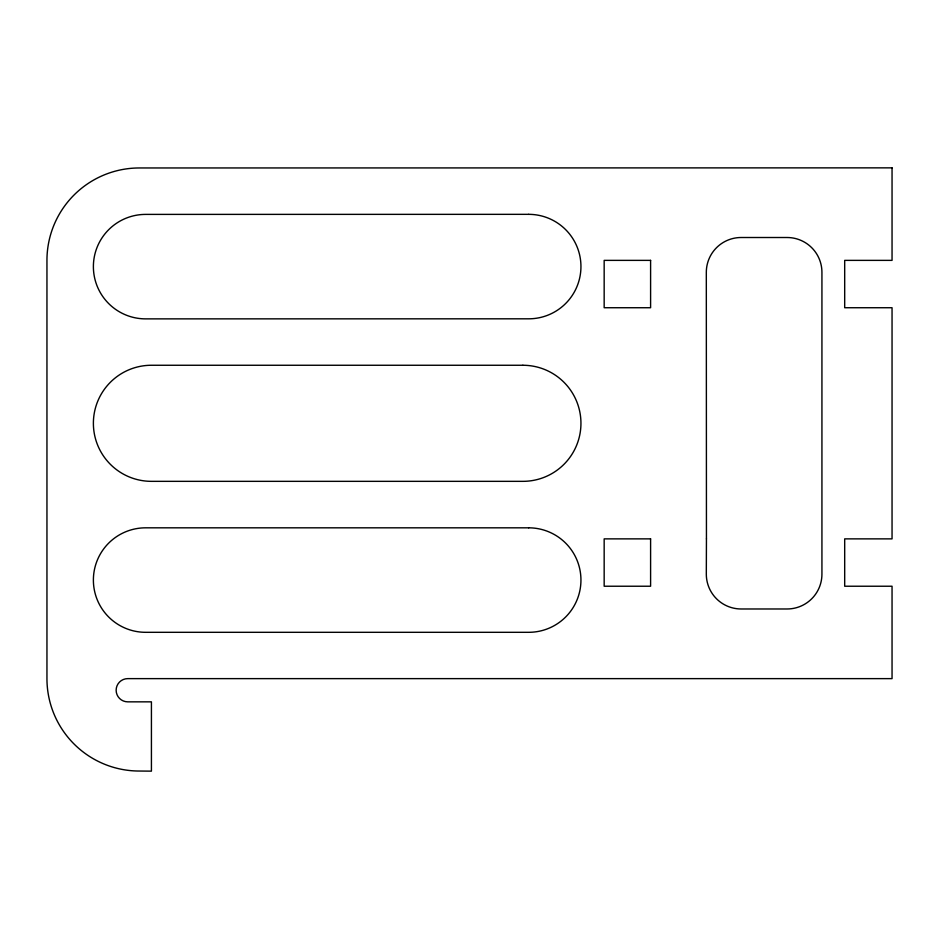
<?xml version="1.0" encoding="UTF-8"?>
<svg xmlns="http://www.w3.org/2000/svg" width="939" height="939" viewBox="0 0 939 939"><rect width="100%" height="100%" fill="white"/><g stroke="black" fill="none" stroke-linecap="round" stroke-linejoin="round"><path stroke-width="1.41" d="M706.445 538.869L706.316 574.152A34.825 34.825 0 0 0 741.141 608.977L787.105 608.977A34.825 34.825 0 0 0 821.93 574.152L821.93 272.333A34.825 34.825 0 0 0 787.105 237.508L741.141 237.508A34.825 34.825 0 0 0 706.316 272.333L706.445 538.869M892.05 167.858L139.359 167.964A92.409 92.409 0 0 0 46.95 260.373L46.95 678.627A92.409 92.409 0 0 0 139.359 771.036L151.425 771.142L151.425 701.844L127.751 701.844A11.608 11.608 0 0 1 116.143 690.235A11.608 11.608 0 0 1 127.751 678.627L892.05 678.627L892.05 586.229L844.689 586.229L844.689 538.869L892.05 538.869L892.05 307.734L844.689 307.734L844.689 260.373L892.05 260.373L892.05 167.858M528.704 214.338L145.627 214.397A52.244 52.244 0 0 0 93.384 266.641A52.244 52.244 0 0 0 145.627 318.873L528.704 318.814A52.244 52.244 0 0 0 580.948 266.582A52.244 52.244 0 0 0 528.704 214.338M650.598 260.373L604.164 260.373L604.164 307.734L650.598 307.734L650.598 260.373M522.894 365.259L151.425 365.259A58.042 58.042 0 0 0 93.384 423.301A58.042 58.042 0 0 0 151.425 481.343L522.894 481.343A58.042 58.042 0 0 0 580.948 423.301A58.042 58.042 0 0 0 522.894 365.259M528.704 527.824L145.627 527.824A52.244 52.244 0 0 0 93.384 580.067A52.244 52.244 0 0 0 145.627 632.311L528.704 632.311A52.244 52.244 0 0 0 580.948 580.067A52.244 52.244 0 0 0 528.704 527.824M650.598 538.869L604.164 538.869L604.164 586.229L650.598 586.229L650.598 538.869"/></g></svg>
